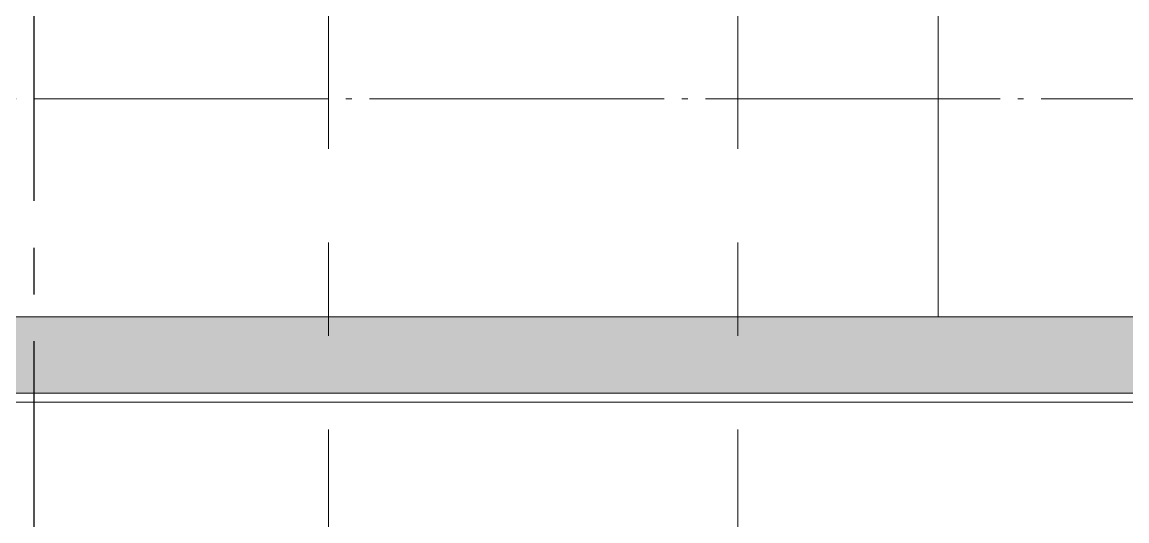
# Model space of a CAD drawing. Header units: metres. Extents: x -201 to 705, y -63 to 42.
# Drawn here: x -180.2 to -161.45, y -24.17 to -15.7 of the extents above; entities that cross this region are included whole.
import ezdxf

# ---------------------------------------------------------------- set-up
doc = ezdxf.new("R2010")
doc.units = ezdxf.units.M
for name, pattern in [('Grid Line', [11.1125, 6.35, -1.5875, 1.5875, -1.5875]), ('Grid Line 1_4_', [5.55625, 3.175, -0.79375, 0.79375, -0.79375]), ('HAT AKSI', [5.6, 5, -0.3, 0, -0.3])]:
    doc.linetypes.add(name, pattern=pattern)
for name, color, linetype, lineweight in [('A-----NPP', 7, 'Continuous', 9), ('A_GRID', 7, 'Continuous', 9), ('A_HATCH', 7, 'Continuous', 9), ('A_WALL', 7, 'Continuous', 9)]:
    doc.layers.add(name, color=color, linetype=linetype, lineweight=lineweight)

# ---------------------------------------------------------------- blocks, each defined once
blk = doc.blocks.new('IC-TKN-M7-S22-000-10-A1-32-K-T-6C-200_rvt-1-_1_13_4_13_ PERON KATI _FFL__ANAHTAR PLAN')
at = {"layer": 'A_HATCH', "true_color": 0x787878}
h = blk.add_hatch(dxfattribs=at)
h.set_pattern_fill('FP_3', color=8, style=0, pattern_type=2)
h.set_pattern_definition([(45, (0, 0), (-0.442274, 0.442274), []), (45, (0.4423, 0), (-0.442274, 0.442274), [0.31274, -0.15637])])
h.paths.add_polyline_path([(-126.796, -22), (-125.85, -22), (-125.85, -20.7), (-185.2, -20.7), (-185.2, -22), (-133.16, -22)])
at = {"layer": 'A-----NPP'}
for p, q in [((-164.65, -20.7), (-164.65, -15.41)), ((-186.55, -22.15), (-125.751, -22.15))]:
    blk.add_line(p, q, dxfattribs=at)
at = {"layer": 'A_WALL', "lineweight": 18}
for p, q in [((-125.85, -20.7), (-185.2, -20.7)), ((-185.2, -22), (-125.85, -22))]:
    blk.add_line(p, q, dxfattribs=at)

msp = doc.modelspace()

# ---------------------------------------------------------------- linework, layer by layer
at = {"layer": 'A_GRID', "color": 21, "linetype": 'Grid Line 1_4_', "lineweight": 25, "true_color": 0xffaaaa}
msp.add_line((-180, 28.891), (-180, -41.086), dxfattribs=at)
at = {"layer": 'A_GRID', "color": 253, "linetype": 'Grid Line', "true_color": 0xaaaaaa}
for p, q in [((-175, -28.963), (-175, 13.652)), ((-168.05, -28.963), (-168.05, 13.652)), ((30.197, -20.7), (-195.689, -20.7))]:
    msp.add_line(p, q, dxfattribs=at)
at = {"layer": 'A_GRID', "color": 21, "linetype": 'HAT AKSI', "true_color": 0xffaaaa}
msp.add_line((30.197, -17), (-195.689, -17), dxfattribs=at)

# ---------------------------------------------------------------- block references
at = {"lineweight": 5}
msp.add_blockref('IC-TKN-M7-S22-000-10-A1-32-K-T-6C-200_rvt-1-_1_13_4_13_ PERON KATI _FFL__ANAHTAR PLAN', (0, 0), dxfattribs=at)

doc.saveas('drawing.dxf')
